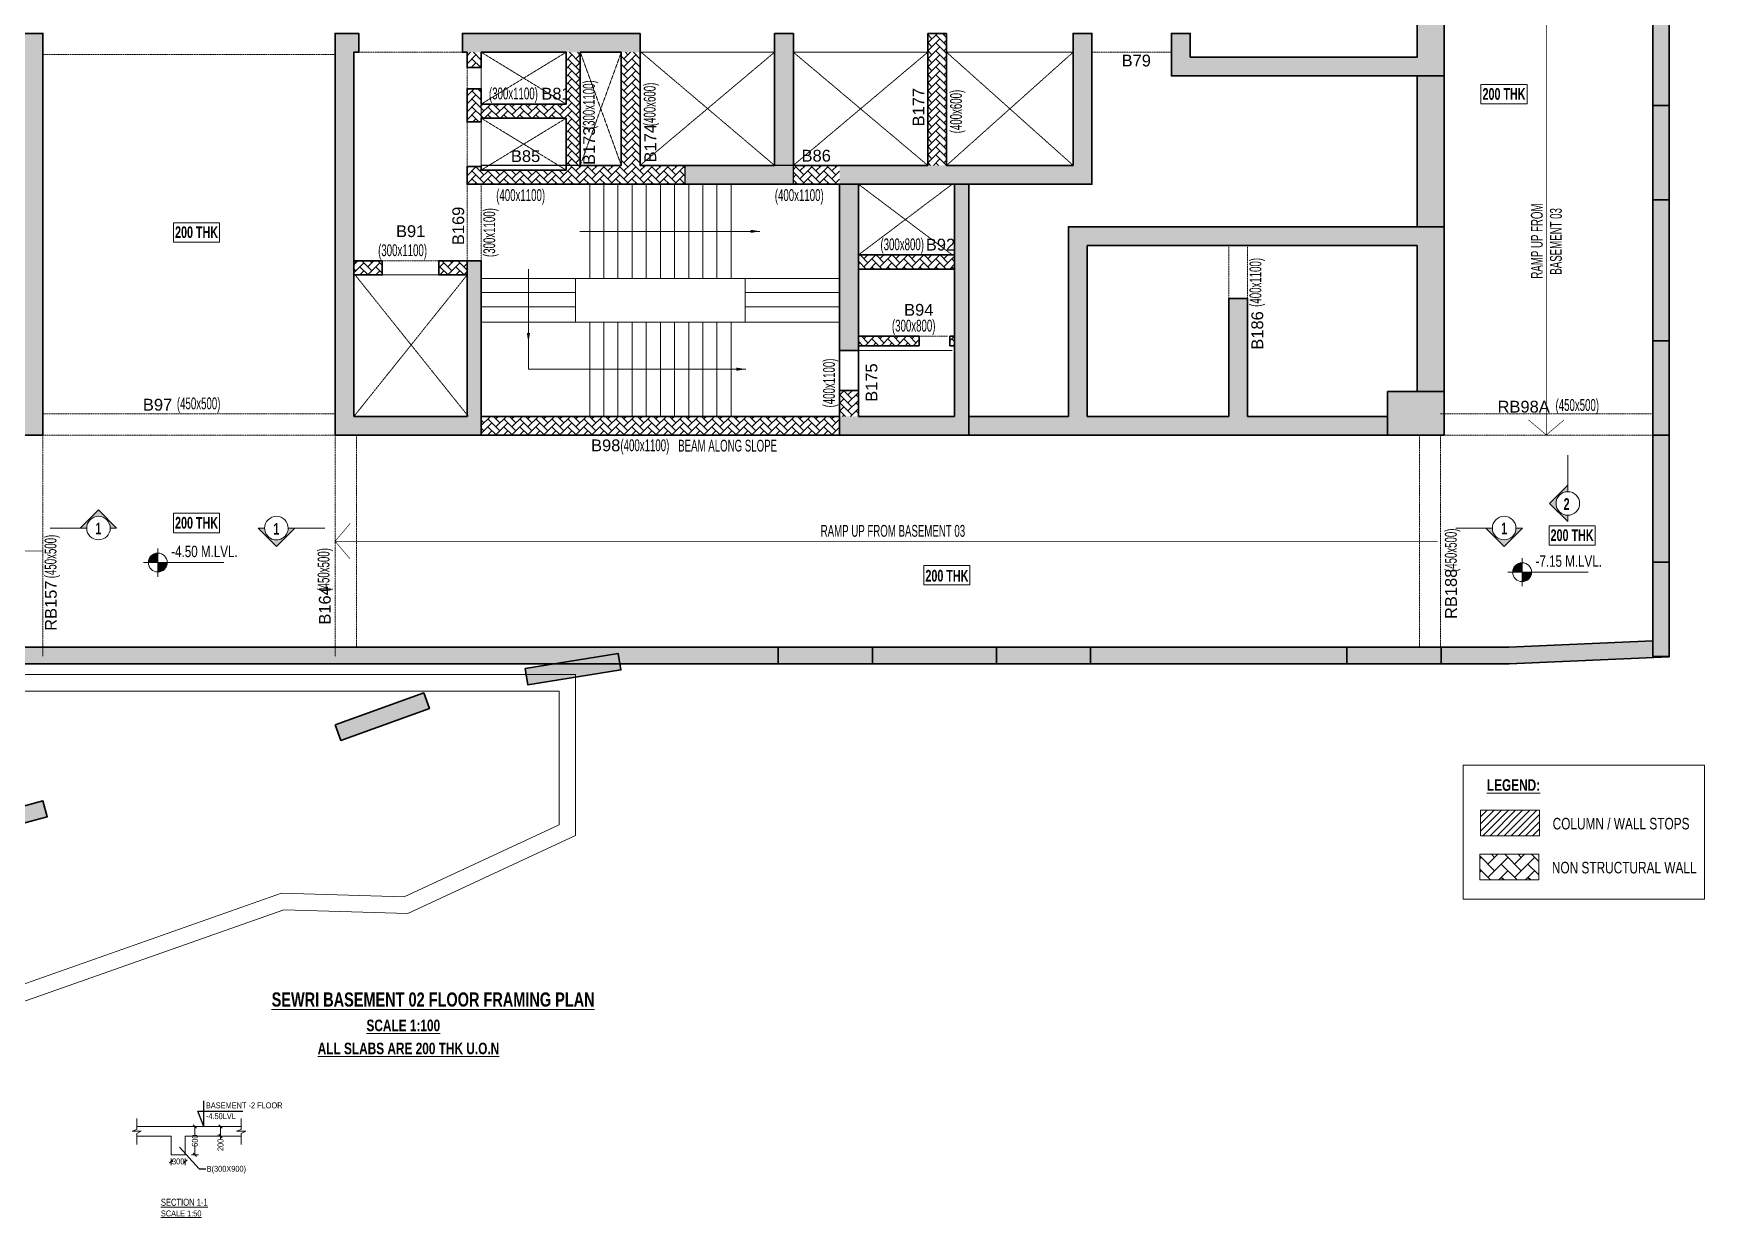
# Model space of a CAD drawing. Header units: millimetres. Extents: x 20 to 70682, y 101 to 65687.
# Drawn here: x 35233 to 70682, y 101 to 25226 of the extents above; entities that cross this region are included whole.
import ezdxf
from ezdxf.enums import TextEntityAlignment as Align

# ---------------------------------------------------------------- set-up
doc = ezdxf.new("R2010")
doc.units = ezdxf.units.MM
doc.linetypes.add('HIDDEN', pattern=[0.375, 0.25, -0.125])
doc.linetypes.add('HIDDEN2', pattern=[0.1875, 0.125, -0.0625])
for name, color, linetype, lineweight in [('A-ANNO-DIMS', 8, 'Continuous', 15), ('A-DETL-MISC', 35, 'Continuous', 15), ('A-FLOR-IDEN', 11, 'Continuous', 9), ('A-HIDD-ABVE', 8, 'HIDDEN', 20), ('A-HIDD-BELW', 8, 'HIDDEN2', 20), ('G-____-____-DIMS', 7, 'Continuous', 9), ('G-____-____-TEXT', 6, 'Continuous', 9), ('G-ANNO-SYMB', 1, 'Continuous', 9), ('G-ANNO-TEXT', 231, 'Continuous', 9), ('S-BEAM', 7, 'Continuous', 18), ('S-BEAM-IDEN', 2, 'Continuous', 9), ('S-COL HATCH', 9, 'Continuous', 0), ('S-COLS', 5, 'Continuous', 35), ('SEC TEXT', 50, 'Continuous', 5)]:
    doc.layers.add(name, color=color, linetype=linetype, lineweight=lineweight)
for name, color, linetype in [('Beam Nos', 7, 'Continuous'), ('changes', 7, 'Continuous'), ('dim', 8, 'Continuous'), ('SECTION LINE', 4, 'Continuous'), ('SUNK SLAB', 8, 'Continuous')]:
    doc.layers.add(name, color=color, linetype=linetype)
doc.styles.add('Dim.s & Anno.(Misc.)', font='ARIALN.TTF')
doc.styles.add('SC-BBS1', font='SansSerif')
doc.styles.add('sd', font='ARIALN.TTF')
doc.styles.add('SOBHA', font='swisscl.ttf')
doc.styles.add('Swis721 LtCn BT', font='swisscl.ttf', dxfattribs={"width": 0.9, "height": 233.355162})
doc.styles.add('Swis721 LtCn BT_1', font='swisscl.ttf', dxfattribs={"height": 240})
doc.styles.add('Swis721 LtCn BT_2', font='swisscl.ttf', dxfattribs={"height": 244.992296})
doc.styles.add('Swis721 LtCn BT_B', font='', dxfattribs={"width": 0.9, "height": 246.918336})
doc.styles.get('Swis721 LtCn BT_B').set_extended_font_data('Swis721 LtCn BT', bold=True)
doc.dimstyles.new('A-GFC-100', dxfattribs={"dimscale": 100, "dimtxt": 1.75, "dimasz": 1.5, "dimexe": 1.5, "dimexo": 0, "dimgap": 1, "dimtad": 1, "dimdsep": 46, "dimtxsty": 'Dim.s & Anno.(Misc.)', "dimblk": 'ARCHTICK', "dimcen": 0, "dimdle": 1.5, "dimclrd": 256, "dimclre": 8, "dimclrt": 6, "dimazin": 2, "dimtfac": 1, "dimtix": 1, "dimtmove": 2, "dimatfit": 3, "dimfxl": 1, "dimtolj": 1, "dimlwd": -1, "dimlwe": 9, "dimarcsym": 0})
doc.dimstyles.new('S-50', dxfattribs={"dimscale": 50, "dimtxt": 2.5, "dimasz": 1.5, "dimexe": 1.5, "dimexo": 1.5, "dimgap": 0.1, "dimtad": 0, "dimdec": 0, "dimrnd": 0.0005, "dimzin": 0, "dimdsep": 46, "dimtxsty": 'SOBHA', "dimblk": 'OBLIQUE', "dimcen": 0.09, "dimclrd": 8, "dimclre": 8, "dimclrt": 6, "dimadec": 0, "dimazin": 0, "dimtfac": 1, "dimtdec": 0, "dimtofl": 0, "dimtmove": 0, "dimatfit": 3, "dimfxl": 1.5, "dimfxlon": 1, "dimtolj": 1, "dimtzin": 0, "dimlwd": -1, "dimlwe": -1, "dimarcsym": 0})
pattern_1 = [(45, (-31794446.85, 20735559.75), (0, 169.7056275), [360, -120]), (135, (-31794362, 20735644.6), (1e-14, 169.7056275), [360, -120])]

# ---------------------------------------------------------------- blocks, each defined once
blk = doc.blocks.new('_ARCHTICK')
at = {"color": 0, "linetype": 'ByBlock', "const_width": 0.15}
blk.add_lwpolyline([(-0.5, -0.5), (0.5, 0.5)], dxfattribs=at)
blk = doc.blocks.new('A$C31bf04c8')
at = {"layer": 'S-COL HATCH', "transparency": 33554687}
h = blk.add_hatch(color=256, dxfattribs=at)
h.dxf.hatch_style = 1
edge = h.paths.add_edge_path()
edge.add_line((-12645, -10575), (46760, -10575))
edge.add_line((46760, -10575), (50155, -10425))
edge.add_line((50155, -10425), (50155, 18362))
edge.add_arc((65983, 101151), 84288, 235.33184, 259.17631, ccw=False)
edge.add_arc((-8447, 268), 41200, 49.9962, 101.0852)
edge.add_line((-16368, 40699), (-15227, 21150))
edge.add_line((-15227, 21150), (-12645, 21150))
edge.add_line((-12645, 21150), (-12645, -10575))
edge = h.paths.add_edge_path(flags=16)
edge.add_line((-12295, -10225), (46752, -10225))
edge.add_line((46752, -10225), (49805, -10090))
edge.add_line((49805, -10090), (49805, 18073))
edge.add_arc((65983, 101151), 84638, 235.32076, 258.98032, ccw=False)
edge.add_arc((-8447, 268), 40850, 49.9733, 100.6568)
edge.add_line((-16001, 40413), (-14897, 21500))
edge.add_line((-14897, 21500), (-12295, 21500))
edge.add_line((-12295, 21500), (-12295, -10225))
h = blk.add_hatch(color=256, dxfattribs=at)
h.dxf.hatch_style = 1
h.paths.add_polyline_path([(50155, 1269), (49805, 1269), (49805, -731), (50155, -731)])
h = blk.add_hatch(color=256, dxfattribs=at)
h.dxf.hatch_style = 1
h.paths.add_polyline_path([(49805, -5724), (50155, -5724), (50155, -3724), (49805, -3724)])
h = blk.add_hatch(color=256, dxfattribs=at)
h.dxf.hatch_style = 1
h.paths.add_polyline_path([(49805, -10421), (50155, -10421), (50155, -8421), (49805, -8421)])
h = blk.add_hatch(color=256, dxfattribs=at)
h.dxf.hatch_style = 1
h.paths.add_polyline_path([(31255, -10224), (31255, -10574), (33255, -10574), (33255, -10224)])
h = blk.add_hatch(color=256, dxfattribs=at)
h.dxf.hatch_style = 1
h.paths.add_polyline_path([(35880, -10224), (35880, -10574), (37880, -10574), (37880, -10224)])
h = blk.add_hatch(color=256, dxfattribs=at)
h.dxf.hatch_style = 1
h.paths.add_polyline_path([(43315, -10224), (43315, -10574), (45315, -10574), (45315, -10224)])
h = blk.add_hatch(color=256, dxfattribs=at)
h.dxf.hatch_style = 1
h.paths.add_polyline_path([(25886, -10678), (25942, -11024), (27916, -10706), (27860, -10360)])
h = blk.add_hatch(color=256, dxfattribs=at)
h.dxf.hatch_style = 1
h.paths.add_polyline_path([(23855, -11522), (23735, -11193), (21855, -11874), (21974, -12203)])
h = blk.add_hatch(color=256, dxfattribs=at)
h.dxf.hatch_style = 1
h.paths.add_polyline_path([(15747, -13822), (15654, -13485), (14779, -13724), (13686, -13724), (13686, -14074), (14825, -14074)])
at = {"layer": 'S-COLS', "elevation": 0}
blk.add_lwpolyline([(-12645, -10575), (46760, -10575), (50155, -10425), (50155, 18362, -0.104418), (18038, 31827, 0.226686), (-16368, 40699), (-15227, 21150), (-12645, 21150)], format="xyb", close=True, dxfattribs=at)
at = {"layer": 'S-COLS'}
blk.add_lwpolyline([(-12295, -10225), (46752, -10225), (49805, -10090), (49805, 18073, -0.103603), (17826, 31549, 0.224825), (-16001, 40413), (-14897, 21500), (-12295, 21500)], format="xyb", close=True, dxfattribs=at)
at = {"layer": 'S-COLS', "elevation": 0}
for points in [[(49805, 1269), (50155, 1269), (50155, -731), (49805, -731)], [(49805, -3724), (50155, -3724), (50155, -5724), (49805, -5724)], [(49805, -8421), (50155, -8421), (50155, -10421), (49805, -10421)], [(31255, -10224), (33255, -10224), (33255, -10574), (31255, -10574)], [(35880, -10224), (37880, -10224), (37880, -10574), (35880, -10574)], [(43315, -10224), (45315, -10224), (45315, -10574), (43315, -10574)]]:
    blk.add_lwpolyline(points, close=True, dxfattribs=at)
for points in [[(25886, -10678), (25942, -11024), (27916, -10706), (27860, -10360), (25886, -10678)], [(21855, -11874), (21974, -12203), (23855, -11522), (23735, -11193), (21855, -11874)], [(13686, -13724), (14779, -13724), (15654, -13485), (15747, -13822), (14825, -14074), (13686, -14074), (13686, -13724)]]:
    blk.add_lwpolyline(points, dxfattribs=at)
blk = doc.blocks.new('Spot Elevations - M_Spot Elevation - Target Filled-23738-FIRST FLOOR  FRAMING PLAN _NTA_')
at = {"layer": 'G-____-____-DIMS'}
h = blk.add_hatch(color=256, dxfattribs=at)
edge = h.paths.add_edge_path(flags=0)
edge.add_line((0, 0), (-2, 0))
edge.add_arc((0, 0), 2, 90, 180, ccw=False)
edge.add_line((0, 2), (0, 0))
h = blk.add_hatch(color=256, dxfattribs=at)
edge = h.paths.add_edge_path(flags=0)
edge.add_line((0, 0), (2, 0))
edge.add_arc((0, 0), 2, 270, 360, ccw=False)
edge.add_line((0, -2), (0, 0))
for p, q in [((-3, 0), (14, 0)), ((0, -3), (0, 3))]:
    blk.add_line(p, q, dxfattribs=at)
blk.add_circle((0, 0), 2, dxfattribs=at)
blk = doc.blocks.new('Detail View - M_Section Head - Structural Type 1-785420-STILT FLOOR FRAMING PLAN')
at = {"layer": 'G-ANNO-SYMB'}
h = blk.add_hatch(color=9, dxfattribs=at)
edge = h.paths.add_edge_path(flags=0)
edge.add_line((-8.5, 0), (-9.86, 0))
edge.add_line((-9.86, 0), (-5.99, 3.87))
edge.add_line((-5.99, 3.87), (-2.12, 0))
edge.add_line((-2.12, 0), (-3.5, 0))
edge.add_arc((-6, 0), 2.5, 360, 540)
for p, q in [((-5.99, 3.87), (-9.86, 0)), ((-5.99, 3.87), (-2.12, 0)), ((-8.5, 0), (-9.86, 0)), ((-3.5, 0), (-2.12, 0))]:
    blk.add_line(p, q, dxfattribs=at)
at = {"layer": 'G-ANNO-SYMB', "color": 5}
for p, q in [((-5.99, 3.87), (-9.86, 0)), ((-2.12, 0), (-5.99, 3.87)), ((-9.86, 0), (-8.5, 0)), ((-3.5, 0), (4.24, 0)), ((-3.5, 0), (-2.12, 0))]:
    blk.add_line(p, q, dxfattribs=at)
at = {"layer": 'G-ANNO-SYMB'}
blk.add_arc((-6, 0), 2.5, 360, 180, dxfattribs=at)
at = {"layer": 'G-ANNO-SYMB', "color": 5}
for start, end in [(360, 180), (180, 360)]:
    blk.add_arc((-6, 0), 2.5, start, end, dxfattribs=at)
blk = doc.blocks.new('A$C0921b736')
at = {"layer": 'S-COL HATCH', "transparency": 33554687}
h = blk.add_hatch(color=256, dxfattribs=at)
h.dxf.hatch_style = 1
h.paths.add_polyline_path([(53250, 8375), (53250, 19875), (52675, 19875), (52675, 8775), (47865, 8775), (47865, 9275), (47465, 9275), (47465, 8375)])
h = blk.add_hatch(color=256, dxfattribs=at)
h.dxf.hatch_style = 1
h.paths.add_polyline_path([(20725, 4450), (20425, 4450), (20425, 1150), (20425, 750), (23125, 750), (23525, 750), (23525, 1150), (23525, 1150), (23525, 9275), (23025, 9275), (23025, 8875), (23125, 8875), (23125, 1150), (23125, 1150), (20725, 1150), (20725, 1150)])
h = blk.add_hatch(color=256, dxfattribs=at)
h.dxf.hatch_style = 1
h.paths.add_polyline_path([(32525, 4450), (32825, 4450), (32825, 1150), (32825, 750), (30125, 750), (29725, 750), (29725, 1150), (29725, 1150), (29725, 9275), (30225, 9275), (30225, 8875), (30125, 8875), (30125, 1150), (30125, 1150), (32525, 1150), (32525, 1150)])
h = blk.add_hatch(color=256, dxfattribs=at)
h.dxf.hatch_style = 1
h.paths.add_polyline_path([(36195, 9275), (32425, 9275), (32425, 8875), (36195, 8875)])
h = blk.add_hatch(color=256, dxfattribs=at)
h.dxf.hatch_style = 1
h.paths.add_polyline_path([(39445, 9275), (39045, 9275), (39045, 6475), (39445, 6475)])
h = blk.add_hatch(color=256, dxfattribs=at)
h.dxf.hatch_style = 1
h.paths.add_polyline_path([(40425, 6075), (40425, 6475), (45379, 6475), (45379, 9275), (45779, 9275), (45779, 6075)])
at = {"layer": 'S-COL HATCH'}
h = blk.add_hatch(dxfattribs=at)
h.set_pattern_fill('AR-HBONE', color=256, scale=30)
h.set_pattern_definition(pattern_1)
h.paths.add_polyline_path([(42695, 6475), (42295, 6475), (42295, 9275), (42695, 9275)])
h = blk.add_hatch(dxfattribs=at)
h.set_pattern_fill('AR-HBONE', color=256, scale=30)
h.set_pattern_definition(pattern_1)
h.paths.add_polyline_path([(34925, 8875), (34625, 8875), (34625, 7775), (32825, 7775), (32825, 8100), (32525, 8100), (32525, 7398), (32825, 7398), (32825, 7475), (34625, 7475), (34625, 6375), (32825, 6375), (32825, 6453), (32525, 6453), (32525, 6075), (37145, 6075), (37145, 6475), (34925, 6475)])
h = blk.add_hatch(dxfattribs=at)
h.set_pattern_fill('AR-HBONE', color=256, scale=30)
h.set_pattern_definition(pattern_1)
h.paths.add_polyline_path([(32825, 8875), (32525, 8875), (32525, 8550), (32825, 8550)])
h = blk.add_hatch(dxfattribs=at)
h.set_pattern_fill('AR-HBONE', color=256, scale=30)
h.set_pattern_definition(pattern_1)
h.paths.add_polyline_path([(36195, 6475), (35795, 6475), (35795, 8875), (36195, 8875)])
at = {"layer": 'S-COL HATCH', "transparency": 33554687}
h = blk.add_hatch(color=256, dxfattribs=at)
h.dxf.hatch_style = 1
h.paths.add_polyline_path([(39445, 6475), (37145, 6475), (37145, 6075), (39445, 6075)])
at = {"layer": 'S-COL HATCH'}
h = blk.add_hatch(dxfattribs=at)
h.set_pattern_fill('AR-HBONE', color=256, scale=30)
h.set_pattern_definition(pattern_1)
h.paths.add_polyline_path([(39445, 6475), (40425, 6475), (40425, 6075), (39445, 6075)])
at = {"layer": 'S-COL HATCH', "transparency": 33554687}
h = blk.add_hatch(color=256, dxfattribs=at)
h.dxf.hatch_style = 1
h.paths.add_polyline_path([(40425, 6075), (40825, 6075), (40825, 6075), (40825, 4575), (40825, 4575), (40825, 4275), (40825, 2550), (40425, 2550)])
h = blk.add_hatch(color=256, dxfattribs=at)
h.dxf.hatch_style = 1
h.paths.add_polyline_path([(42865, 6075), (43165, 6075), (43165, 750), (42865, 750), (40425, 750), (40425, 1150), (42865, 1150), (42865, 2850), (42865, 2850), (42865, 2850)])
h = blk.add_hatch(color=256, dxfattribs=at)
h.dxf.hatch_style = 1
h.paths.add_polyline_path([(52675, 4775), (52675, 1675), (53250, 1675), (53250, 5175), (45279, 5175), (45279, 1150), (43165, 1150), (43165, 750), (52050, 750), (52050, 1150), (49079, 1150), (49079, 3648), (48679, 3648), (48679, 1150), (45679, 1150), (45679, 4775)])
at = {"layer": 'S-COL HATCH'}
h = blk.add_hatch(dxfattribs=at)
h.set_pattern_fill('AR-HBONE', color=256, scale=30)
h.set_pattern_definition([(45, (-31794446.85, 20683630.75), (0, 169.7056275), [360, -120]), (135, (-31794362, 20683715.6), (1e-14, 169.7056275), [360, -120])])
h.paths.add_polyline_path([(32525, 4150), (32525, 4450), (31925, 4450), (31925, 4150)])
h.paths.add_polyline_path([(30725, 4150), (30725, 4450), (30125, 4450), (30125, 4150)])
h = blk.add_hatch(dxfattribs=at)
h.set_pattern_fill('AR-HBONE', color=256, scale=30)
h.set_pattern_definition(pattern_1)
h.paths.add_polyline_path([(40825, 4275), (42865, 4275), (42865, 4575), (40825, 4575)])
h = blk.add_hatch(dxfattribs=at)
h.set_pattern_fill('AR-HBONE', color=256, scale=30)
h.set_pattern_definition(pattern_1)
h.paths.add_polyline_path([(42115, 2850), (42115, 2650), (40825, 2650), (40825, 2850)])
h = blk.add_hatch(dxfattribs=at)
h.set_pattern_fill('AR-HBONE', color=256, scale=30)
h.set_pattern_definition(pattern_1)
h.paths.add_polyline_path([(42765, 2850), (42865, 2850), (42865, 2650), (42765, 2650)])
h = blk.add_hatch(dxfattribs=at)
h.set_pattern_fill('AR-HBONE', color=256, scale=30)
h.set_pattern_definition(pattern_1)
h.paths.add_polyline_path([(40425, 1700), (40825, 1700), (40825, 1150), (40425, 1150)])
at = {"layer": 'S-COL HATCH', "transparency": 33554687}
h = blk.add_hatch(color=256, dxfattribs=at)
h.dxf.hatch_style = 1
h.paths.add_polyline_path([(53250, 1675), (53250, 750), (52050, 750), (52050, 1675)])
at = {"layer": 'S-COL HATCH'}
h = blk.add_hatch(dxfattribs=at)
h.set_pattern_fill('AR-HBONE', color=256, scale=30)
h.set_pattern_definition(pattern_1)
h.paths.add_polyline_path([(40425, 1150), (32825, 1150), (32825, 750), (40425, 750)])
at = {"layer": 'changes'}
blk.add_lwpolyline([(39445, 6475), (37145, 6475), (37145, 6075), (39445, 6075)], close=True, dxfattribs=at)
at = {"layer": 'S-COLS'}
for p, q in [((32525, 4450), (32525, 1150)), ((32825, 4450), (32825, 1150)), ((40825, 2550), (40425, 2550)), ((40825, 1700), (40425, 1700)), ((32825, 1150), (32825, 750))]:
    blk.add_line(p, q, dxfattribs=at)
for points in [[(53250, 8375), (47465, 8375), (47465, 9275), (47865, 9275), (47865, 8775), (52675, 8775), (52675, 19875), (53250, 19875)], [(35795, 6475), (34925, 6475), (34925, 8875), (35795, 8875)], [(40825, 4575), (42865, 4575), (42865, 4275), (40825, 4275)]]:
    blk.add_lwpolyline(points, close=True, dxfattribs=at)
for points in [[(23525, 1150), (23525, 9275), (23025, 9275), (23025, 8875), (23125, 8875), (23125, 1150), (20725, 1150)], [(29725, 1150), (29725, 9275), (30225, 9275), (30225, 8875), (30125, 8875), (30125, 1150), (32525, 1150)], [(36195, 9275), (32425, 9275), (32425, 8875), (32525, 8875), (32525, 8550), (32825, 8550), (32825, 8875), (33725, 8875), (34625, 8875), (34625, 7775), (32825, 7775), (32825, 8100), (32525, 8100), (32525, 7398), (32825, 7398), (32825, 7475), (34625, 7475), (34625, 6375), (33725, 6375), (32825, 6375), (32825, 6453), (32525, 6453), (32525, 6075), (34625, 6075), (34625, 6075), (45779, 6075), (45779, 9275), (45379, 9275), (45379, 6475), (42695, 6475), (42695, 9275)], [(39045, 9275), (39045, 6475), (36195, 6475), (36195, 9275)], [(39445, 9275), (39045, 9275)], [(42295, 9275), (42295, 6475), (39445, 6475), (39445, 9275)], [(42695, 9275), (42295, 9275)], [(40825, 750), (40425, 750), (40425, 6075)], [(40825, 6075), (40825, 1150)], [(43165, 6075), (43165, 750), (42865, 750)], [(42865, 1150), (42865, 6075)], [(43165, 1150), (45279, 1150), (45279, 5175), (53250, 5175)], [(53250, 5175), (53250, 1675), (52675, 1675), (52675, 4775), (45679, 4775), (45679, 1150), (48679, 1150), (48679, 3648), (49079, 3648), (49079, 1150), (52050, 1150), (52050, 750), (43165, 750)], [(30125, 4150), (30725, 4150), (30725, 4450), (30125, 4450)], [(32525, 4150), (31925, 4150), (31925, 4450), (32825, 4450)], [(40825, 2850), (42115, 2850)], [(42115, 2850), (42115, 2650)], [(42765, 2650), (42765, 2850)], [(42765, 2850), (42865, 2850)], [(42115, 2650), (40825, 2650)], [(42865, 2650), (42765, 2650)], [(23125, 750), (23125, 750), (23525, 750), (23525, 1150)], [(30125, 750), (30125, 750), (29725, 750), (29725, 1150)], [(32825, 1150), (40425, 1150), (40425, 750), (30125, 750)], [(40825, 1150), (42865, 1150)], [(42865, 750), (40825, 750)]]:
    blk.add_lwpolyline(points, dxfattribs=at)
at = {"layer": 'S-COLS', "elevation": 0}
blk.add_lwpolyline([(53250, 750), (52050, 750), (52050, 1675), (53250, 1675)], close=True, dxfattribs=at)
blk = doc.blocks.new('_OBLIQUE')
at = {"color": 0, "linetype": 'ByBlock'}
blk.add_line((-0.5, -0.5), (0.5, 0.5), dxfattribs=at)
blk = doc.blocks.new('*D25')
at = {"layer": 'Defpoints', "color": 0, "transparency": 16777216}
for p in [(38454, 2032), (38658, 2032), (38454, 1432)]:
    blk.add_point(p, dxfattribs=at)
at = {"layer": 'S-BEAM', "color": 8, "transparency": 16777216}
for p, q in [((38583, 2032), (38733, 2032)), ((38658, 2032), (38658, 1846)), ((38583, 1432), (38733, 1432)), ((38658, 1432), (38658, 1617))]:
    blk.add_line(p, q, dxfattribs=at)
at = {"layer": 'S-BEAM', "color": 8, "transparency": 16777216, "xscale": 75, "yscale": 75, "zscale": 75}
for p, rotation in [((38658, 2032), 90), ((38658, 1432), 270)]:
    blk.add_blockref('_OBLIQUE', p, dxfattribs=dict(at, rotation=rotation))
at = {"layer": 'S-BEAM', "color": 6, "transparency": 16777216, "insert": (38658, 1732), "char_height": 125, "attachment_point": 5, "rotation": 90, "style": 'SOBHA'}
blk.add_mtext('\\A1;600', dxfattribs=at)
blk = doc.blocks.new('*D22')
at = {"layer": 'Defpoints', "color": 0, "transparency": 16777216}
for p in [(39202, 1832), (39225, 2032), (39225, 1832)]:
    blk.add_point(p, dxfattribs=at)
at = {"layer": 'S-BEAM', "color": 8, "transparency": 16777216}
for p, q in [((39202, 2032), (39127, 2032)), ((39202, 1832), (39127, 1832)), ((39202, 2032), (39202, 1832)), ((39202, 1832), (39202, 1757))]:
    blk.add_line(p, q, dxfattribs=at)
at = {"layer": 'S-BEAM', "color": 8, "transparency": 16777216, "xscale": 75, "yscale": 75, "zscale": 75}
for p, rotation in [((39202, 2032), 90), ((39202, 1832), 270)]:
    blk.add_blockref('_OBLIQUE', p, dxfattribs=dict(at, rotation=rotation))
at = {"layer": 'S-BEAM', "color": 6, "transparency": 16777216, "insert": (39202, 1642), "char_height": 125, "attachment_point": 5, "rotation": 90, "style": 'SOBHA'}
blk.add_mtext('\\A1;200', dxfattribs=at)
blk = doc.blocks.new('*D26')
at = {"layer": 'Defpoints', "color": 0, "transparency": 16777216}
for p in [(38154, 1432), (38454, 1432), (38454, 1291)]:
    blk.add_point(p, dxfattribs=at)
at = {"layer": 'S-BEAM', "color": 8, "transparency": 16777216}
for p, q in [((38154, 1357), (38154, 1216)), ((38154, 1291), (38190, 1291)), ((38454, 1291), (38418, 1291)), ((38454, 1357), (38454, 1216))]:
    blk.add_line(p, q, dxfattribs=at)
at = {"layer": 'S-BEAM', "color": 8, "transparency": 16777216, "xscale": 75, "yscale": 75, "zscale": 75, "rotation": 180}
blk.add_blockref('_OBLIQUE', (38154, 1291), dxfattribs=at)
at = {"layer": 'S-BEAM', "color": 8, "transparency": 16777216, "xscale": 75, "yscale": 75, "zscale": 75}
blk.add_blockref('_OBLIQUE', (38454, 1291), dxfattribs=at)
at = {"layer": 'S-BEAM', "color": 6, "transparency": 16777216, "insert": (38304, 1291), "char_height": 125, "attachment_point": 5, "style": 'SOBHA'}
blk.add_mtext('\\A1;300', dxfattribs=at)
blk = doc.blocks.new('A$C40398dd4')
at = {"layer": 'A-ANNO-DIMS', "ltscale": 500, "elevation": 0}
blk.add_lwpolyline([(5810, 1000), (6600, 1000), (6600, 1565)], dxfattribs=at)
at = {"layer": 'A-DETL-MISC'}
for p, q in [((2300, 4925), (2300, 2925)), ((2600, 4925), (2600, 2925)), ((2900, 4925), (2900, 2925)), ((3200, 4925), (3200, 2925)), ((3500, 4925), (3500, 2925)), ((3800, 4925), (3800, 2925)), ((4100, 4925), (4100, 2925)), ((4400, 4925), (4400, 2925)), ((4700, 4925), (4700, 2925)), ((5000, 4925), (5000, 2925)), ((5300, 4925), (5300, 2925)), ((2300, 0), (2300, 2000)), ((2600, 0), (2600, 2000)), ((2900, 0), (2900, 2000)), ((3200, 0), (3200, 2000)), ((3500, 0), (3500, 2000)), ((3800, 0), (3800, 2000)), ((4100, 0), (4100, 2000)), ((4400, 0), (4400, 2000)), ((4700, 0), (4700, 2000)), ((5000, 0), (5000, 2000)), ((5300, 0), (5300, 2000))]:
    blk.add_line(p, q, dxfattribs=at)
for points in [[(2000, 2925), (0, 2925)], [(5600, 2925), (7600, 2925)], [(2000, 2625), (0, 2625)], [(5600, 2625), (7600, 2625)], [(2000, 2325), (0, 2325)], [(5600, 2325), (7600, 2325)]]:
    blk.add_lwpolyline(points, dxfattribs=at)
blk.add_lwpolyline([(5600, 2925), (5600, 2000), (2000, 2000), (2000, 2925)], close=True, dxfattribs=at)
at = {"layer": 'A-DETL-MISC', "elevation": 0}
for points in [[(2000, 2000), (0, 2000)], [(5600, 2000), (7600, 2000)]]:
    blk.add_lwpolyline(points, dxfattribs=at)
at = {"layer": 'A-ANNO-DIMS', "ltscale": 500}
for points in [[(1688, 3925), (5510, 3925)], [(6600, 1565), (6600, 3126)], [(1988, 1000), (5810, 1000)]]:
    blk.add_leader(points, dimstyle='A-GFC-100', override={"dimasz": 2, "dimtad": 0, "dimfxl": 0.18, "dimarcsym": 1}, dxfattribs=at)

msp = doc.modelspace()

# ---------------------------------------------------------------- hatches: boundary and pattern name
at = {"layer": 'S-COL HATCH', "transparency": 33554687}
h = msp.add_hatch(color=256, dxfattribs=at)
h.dxf.hatch_style = 1
h.paths.add_polyline_path([(65157.9, 24325.4), (64582.9, 24325.4), (64582.9, 21125.4), (65157.9, 21125.4)])
at = {"layer": 'SUNK SLAB'}
h = msp.add_hatch(dxfattribs=at)
h.set_pattern_fill('ANSI31', color=8, scale=850, style=0)
h.set_pattern_definition([(45, (-31292669.15, 20973755.73), (-75.1300955, 75.1300955), [])])
h.paths.add_polyline_path([(67181.1, 8742.3), (67181.1, 8201), (65931.4, 8201), (65931.4, 8742.3)], flags=0)
h = msp.add_hatch(dxfattribs=at)
h.set_pattern_fill('AR-HBONE', color=8, scale=50, style=0)
h.set_pattern_definition([(45, (-31292685.73, 20971337.97), (0, 282.8427125), [600, -200]), (135, (-31292544.31, 20971479.4), (2e-14, 282.8427125), [600, -200])])
h.paths.add_polyline_path([(67164.5, 7809.4), (67164.5, 7268.1), (65914.8, 7268.1), (65914.8, 7809.4)], flags=0)

# ---------------------------------------------------------------- linework, layer by layer
at = {"layer": 'A-FLOR-IDEN', "color": 8, "elevation": 0, "flags": 128}
for points in [[(66916.1, 24143.5), (66916.1, 23731.7), (65938.6, 23731.7), (65938.6, 24143.5)], [(68359.6, 14781), (68359.6, 14369.2), (67382.1, 14369.2), (67382.1, 14781)], [(55098.8, 13938.9), (55098.8, 13527), (54121.3, 13527), (54121.3, 13938.9)]]:
    msp.add_lwpolyline(points, close=True, dxfattribs=at)
at = {"layer": 'A-FLOR-IDEN', "color": 8, "flags": 128}
for points in [[(39182, 21209.7), (39182, 20797.9), (38204.5, 20797.9), (38204.5, 21209.7)], [(39182, 15044.4), (39182, 14632.5), (38204.5, 14632.5), (38204.5, 15044.4)]]:
    msp.add_lwpolyline(points, close=True, dxfattribs=at)
at = {"layer": 'A-HIDD-ABVE', "linetype": 'HIDDEN'}
for p, q in [((46532.9, 24826.6), (44732.9, 23726.6)), ((46532.9, 23726.6), (44732.9, 24826.6)), ((47702.9, 24826.6), (46832.9, 22426.6)), ((47702.9, 22426.6), (46832.9, 24826.6)), ((50952.9, 24826.6), (48102.9, 22426.6)), ((50952.9, 22426.6), (48122.9, 24826.6)), ((54202.9, 24826.6), (51352.9, 22426.6)), ((54202.9, 22426.6), (51352.9, 24826.6)), ((57287.2, 24826.6), (54602.9, 22426.6)), ((57287.2, 22426.6), (54602.9, 24826.6)), ((46532.9, 22326.6), (44732.9, 23426.6)), ((46532.9, 23426.6), (44732.9, 22326.6)), ((52732.9, 22026.6), (54722.8, 20526.6)), ((52732.9, 20526.6), (54722.8, 22026.6)), ((44432.9, 20101.4), (42032.9, 17101.4)), ((42057, 20101.4), (44457, 17101.4))]:
    msp.add_line(p, q, dxfattribs=at)
at = {"layer": 'A-HIDD-BELW', "color": 4, "linetype": 'ByBlock', "ltscale": 500}
for p, q in [((46732.6, 11621.7, 0), (6593.3, 11621.7, 0)), ((46732.6, 8208, 0), (46732.6, 11621.7, 0)), ((46382.6, 11271.7, 0), (6965.6, 11271.7, 0)), ((46382.6, 8431.2, 0), (46382.6, 11271.7, 0)), ((43099.8, 6904.8, 0), (46382.6, 8431.2, 0)), ((43172.2, 6552.5, 0), (46732.6, 8208, 0)), ((32747.1, 4253.7, 0), (40491.6, 6982.9, 0)), ((40491.6, 6982.9, 0), (43099.8, 6904.8, 0)), ((32813.3, 3905.9, 0), (40546.4, 6631.1, 0)), ((40546.4, 6631.1, 0), (43172.2, 6552.5, 0))]:
    msp.add_line(p, q, dxfattribs=at)
at = {"layer": 'dim', "color": 5}
for p, q in [((38844.1, 2031.6), (38844.1, 2576)), ((38844.1, 2031.6), (38720.1, 2362)), ((38720.1, 2362), (39674.6, 2362))]:
    msp.add_line(p, q, dxfattribs=at)
at = {"layer": 'G-ANNO-TEXT', "color": 7}
for points in [[(65562.9, 9698.1), (70681.6, 9698.1), (70681.6, 6858.2), (65562.9, 6858.2)], [(67181.1, 8742.3), (67181.1, 8201), (65931.4, 8201), (65931.4, 8742.3)], [(67164.5, 7809.4), (67164.5, 7268.1), (65914.8, 7268.1), (65914.8, 7809.4)]]:
    msp.add_lwpolyline(points, close=True, dxfattribs=at)
at = {"layer": 'S-BEAM', "linetype": 'HIDDEN'}
for p, q in [((44332.8, 24826.6), (42132.9, 24826.6)), ((44432.9, 22404.1), (44432.9, 24826.6)), ((59382.9, 24826.6), (57687.2, 24826.6)), ((35432.9, 24776.6), (41632.9, 24776.6)), ((44432.9, 20401.4), (44432.9, 22026.6)), ((44732.9, 20401.4), (44732.9, 22026.6)), ((60587.2, 19599.2), (60587.2, 20726.6)), ((60987.2, 19599.2), (60987.2, 20726.6)), ((43832.9, 20401.4), (42632.9, 20401.4)), ((54622.8, 18801.4), (53972.8, 18801.4)), ((35432.9, 17151.4), (41632.9, 17151.4)), ((65082.9, 17151.4), (69597.2, 17151.4)), ((35432.9, 16701.4), (41632.9, 16701.4)), ((35432.9, 16701.4), (35432.9, 12001.4)), ((41632.9, 16701.4), (41632.9, 12001.4)), ((42082.9, 16701.4), (42082.9, 12201.4)), ((64632.9, 16701.4), (64632.9, 12207.1)), ((65082.9, 16701.4), (69597.2, 16701.4)), ((65082.9, 16701.4), (65082.9, 12220.4)), ((42082.9, 10343), (42082.9, 10338.5))]:
    msp.add_line(p, q, dxfattribs=at)
at = {"layer": 'S-BEAM'}
for p, q in [((44732.9, 22404.1), (44732.9, 24826.6)), ((50952.9, 24826.6), (48122.9, 24826.6)), ((54202.9, 24826.6), (51352.9, 24826.6)), ((57287.2, 24826.6), (54602.9, 24826.6)), ((43832.9, 20101.4), (42632.9, 20101.4)), ((54722.8, 18501.4), (52732.9, 18501.4)), ((38154.1, 1831.6), (37424.7, 1831.6)), ((38154.1, 1431.6), (38154.1, 1831.6)), ((38454.1, 2031.6), (39638.5, 2031.6)), ((38454.1, 1831.6), (38454.1, 1431.6)), ((38454.1, 1831.6), (39638.5, 1831.6)), ((38154.1, 1431.6), (38454.1, 1431.6)), ((38154.1, 1431.6), (38154.1, 1431.6))]:
    msp.add_line(p, q, dxfattribs=at)
at = {"layer": 'S-BEAM', "const_width": 12.5}
for points in [[(67324.4, 25418.2), (67324.4, 16707.2)], [(67699.4, 17023.5), (67324.4, 16707.2), (66949.4, 17023.5)]]:
    msp.add_lwpolyline(points, dxfattribs=at)
at = {"layer": 'S-BEAM', "const_width": 12.5, "elevation": 0}
for points in [[(41949.2, 14076.4), (41632.9, 14451.4), (41949.2, 14826.4)], [(35432.9, 14243.1), (12000.7, 14243.1)], [(41632.9, 14451.4), (65022.8, 14451.4)]]:
    msp.add_lwpolyline(points, dxfattribs=at)
at = {"layer": 'S-BEAM', "color": 8, "elevation": 0}
for points in [[(37424.7, 2203.4), (37424.7, 1968.9), (37327.9, 1932.7), (37521.7, 1932.7), (37424.7, 1884.9), (37424.7, 1650.8)], [(39638.5, 2203.4), (39638.5, 1968.9), (39541.7, 1932.7), (39735.4, 1932.7), (39638.5, 1884.9), (39638.5, 1650.8)]]:
    msp.add_lwpolyline(points, dxfattribs=at)
at = {"layer": 'S-COL HATCH'}
msp.add_line((37424.7, 2031.6), (38454.1, 2031.6), dxfattribs=at)
at = {"layer": 'S-COLS', "elevation": 0}
msp.add_lwpolyline([(65157.9, 24325.4), (64582.9, 24325.4), (64582.9, 21125.4), (65157.9, 21125.4)], close=True, dxfattribs=at)
at = {"layer": 'SECTION LINE'}
msp.add_line((46832.9, 22425.4), (44732.9, 22425.4), dxfattribs=at)

# ---------------------------------------------------------------- block references
at = {"layer": 'A-HIDD-BELW', "color": 3}
msp.add_blockref('A$C31bf04c8', (19778.5, 22426.6), dxfattribs=at)
at = {"layer": 'changes'}
msp.add_blockref('A$C0921b736', (11907.9, 15950.2), dxfattribs=at)
at = {"layer": 'G-____-____-DIMS', "xscale": 99.99999999999991, "yscale": 99.99999999999991, "zscale": 99.99999999999991}
for p in [(37871.2, 13999.1), (66810.8, 13794.5)]:
    msp.add_blockref('Spot Elevations - M_Spot Elevation - Target Filled-23738-FIRST FLOOR  FRAMING PLAN _NTA_', p, dxfattribs=at)
at = {"layer": 'G-____-____-TEXT', "extrusion": (0, 0, -1), "xscale": 99.99999999999991, "yscale": 99.99999999999991, "zscale": 99.99999999999991}
msp.add_blockref('Detail View - M_Section Head - Structural Type 1-785420-STILT FLOOR FRAMING PLAN', (-36012.4, 14729.6), dxfattribs=at)
at = {"layer": 'G-ANNO-SYMB', "extrusion": (0, 0, -1), "yscale": 99.99999999999991, "zscale": 99.99999999999991}
for p, xscale, rotation in [((-67781.3, 15852.7), -99.99999999999991, 270), ((-40987.4, 14729.6), 99.99999999999991, 180), ((-65830, 14729.6), -99.99999999999991, 180)]:
    msp.add_blockref('Detail View - M_Section Head - Structural Type 1-785420-STILT FLOOR FRAMING PLAN', p, dxfattribs=dict(at, xscale=xscale, rotation=rotation))
at = {"layer": 'S-BEAM-IDEN', "xscale": -1}
msp.add_blockref('A$C40398dd4', (52332.9, 17101.4), dxfattribs=at)

# ---------------------------------------------------------------- texts
at = {"layer": 'A-FLOR-IDEN', "color": 1, "char_height": 246.92, "width": 1155, "attachment_point": 2, "line_spacing_factor": 0.964267, "style": 'Swis721 LtCn BT_B'}
for insert in [(66427.4, 24065.4), (38693.3, 21131.7), (38693.3, 14966.3), (67870.9, 14702.9), (54610, 13842.8)]:
    msp.add_mtext('200 THK', dxfattribs=dict(at, insert=insert))
at = {"layer": 'Beam Nos', "color": 3, "style": 'SC-BBS1'}
for s, p in [('B79', (58626.7, 24450.2)), ('B81', (46317.4, 23747.3)), ('B85', (45672.7, 22422.3)), ('B86', (51837.4, 22431.8)), ('B91', (43235.1, 20830, 0)), ('B92', (54473.6, 20544.8, 0)), ('B94', (54012.7, 19161.2, 0)), ('B97', (37866.4, 17148.2, 0)), ('RB98A', (66844.1, 17106.1, 0)), ('B98', (47372.3, 16285.2, 0))]:
    msp.add_text(s, height=250, dxfattribs=at).set_placement(p, align=Align.BOTTOM_CENTER)
for s, p in [('B177', (54208.2, 23660.8)), ('B173', (47219.1, 22842)), ('B174', (48517.7, 22896.7)), ('B169', (44444, 21141.4, 0)), ('B186', (61393.8, 18923.3, 0)), ('B175', (53209.8, 17817.4)), ('RB188', (65501.9, 13334.8, 0)), ('RB157', (35801.6, 13083.8, 0)), ('B164', (41613.3, 13089.7, 0))]:
    msp.add_text(s, height=250, rotation=90, dxfattribs=at).set_placement(p, align=Align.BOTTOM_CENTER)
at = {"layer": 'dim', "color": 6, "char_height": 125, "attachment_point": 1, "style": 'SOBHA'}
for s, insert in [('\\A1;BASEMENT -2 FLOOR', (38891.7, 2543.8)), ('\\A1;-4.50LVL', (38891.7, 2315.2)), ('\\A1; B(300X900) ', (38864.1, 1197.8))]:
    msp.add_mtext(s, dxfattribs=dict(at, insert=insert))
at = {"layer": 'G-____-____-DIMS', "char_height": 240, "width": 1683.881, "attachment_point": 1, "line_spacing_factor": 0.970126, "style": 'Swis721 LtCn BT_1'}
for s, insert in [('-4.50 M.LVL.', (38156.6, 14354.7)), ('-7.15 M.LVL.', (67096.2, 14150.1))]:
    msp.add_mtext(s, dxfattribs=dict(at, insert=insert))
at = {"layer": 'G-____-____-TEXT', "color": 5, "insert": (36612.7, 14846), "char_height": 246.9, "width": 330, "attachment_point": 2, "line_spacing_factor": 0.964267, "style": 'Swis721 LtCn BT_B'}
msp.add_mtext('1', dxfattribs=at)
at = {"layer": 'G-ANNO-SYMB', "color": 5, "char_height": 246.9, "width": 330, "line_spacing_factor": 0.964267, "style": 'Swis721 LtCn BT_B'}
for s, insert, attachment_point in [('2', (67754.7, 15116.8), 8), ('1', (40387, 14589.6), 8), ('1', (66430.3, 14846), 2)]:
    msp.add_mtext(s, dxfattribs=dict(at, insert=insert, attachment_point=attachment_point))
at = {"layer": 'G-ANNO-TEXT', "color": 7, "char_height": 244.992, "attachment_point": 1, "line_spacing_factor": 0.971848, "style": 'Swis721 LtCn BT_2'}
for s, insert, width in [('\\fSwis721 LtCn BT|b1|i0|c0|p34|;\\LLEGEND:', (66063.2, 9400.6), 1299), ('COLUMN / WALL STOPS', (67459.1, 8581.6), 3845.238), ('NON STRUCTURAL WALL', (67442.5, 7648.7), 3845.238)]:
    msp.add_mtext(s, dxfattribs=dict(at, insert=insert, width=width))
at = {"layer": 'G-ANNO-TEXT', "color": 6, "insert": (40286.1, 4877.8), "char_height": 300, "width": 6923.66, "attachment_point": 1, "line_spacing_factor": 0.971848, "style": 'Swis721 LtCn BT_2'}
msp.add_mtext('{\\fSwis721 LtCn BT|b1|i0|c0|p34;\\LSEWRI BASEMENT 02 FLOOR FRAMING PLAN }', dxfattribs=at)
at = {"layer": 'G-ANNO-TEXT', "color": 1, "char_height": 244.992, "attachment_point": 1, "line_spacing_factor": 0.971848, "style": 'Swis721 LtCn BT_2'}
for s, insert, width in [('{\\fSwis721 LtCn BT|b1|i0|c0|p34;\\LSCALE 1:100}', (42297.3, 4300.7), 1551.037), ('{\\fSwis721 LtCn BT|b1|i0|c0|p34;\\LALL SLABS ARE 200 THK U.O.N}', (41263, 3811.7), 3728.693)]:
    msp.add_mtext(s, dxfattribs=dict(at, insert=insert, width=width))
at = {"layer": 'S-BEAM-IDEN', "style": 'Swis721 LtCn BT', "width": 0.8}
for s, rotation, p in [('(300x1100)', 90, (47139.5, 23195.4)), ('(400x600)', 90, (48430.1, 23258, 0)), ('(400x600)', 90, (54927.4, 23106.4, 0)), ('(400x1100)', 360, (45049.5, 21670.2)), ('(400x1100)', 360, (50959.3, 21670.2)), ('(300x1100)', 90, (45026.4, 20481.7, 0)), ('RAMP UP FROM', 90, (67247.6, 20023)), ('BASEMENT 03', 90, (67652.5, 20107)), ('(300x800)', 360, (53200, 20626)), ('(400x1100)', 90, (61279.4, 19424.6)), ('(400x1100)', 90, (52232.7, 17289.9)), ('(450x500)', 360, (38276.7, 17250.8)), ('(400x1100)', 360, (47684.6, 16361.8, 0)), ('BEAM ALONG SLOPE', 360, (48910.3, 16354.6)), ('(450x500)', 90, (35720.4, 13666.2)), ('(450x500)', 90, (65423.9, 13797.9)), ('(450x500)', 90, (41512, 13382.4))]:
    msp.add_text(s, height=250, rotation=rotation, dxfattribs=at).set_placement(p)
for s, p in [('(300x1100)', (44896.1, 23826.7)), ('(300x1100)', (42544.7, 20500.8)), ('(300x800)', (53444, 18900.8)), ('(450x500)', (67520, 17217.4)), ('RAMP UP FROM BASEMENT 03', (51932.5, 14546.5))]:
    msp.add_text(s, height=250, dxfattribs=at).set_placement(p)
at = {"layer": 'SEC TEXT', "color": 1, "linetype": 'ByBlock', "insert": (37936.5, 500.7), "char_height": 150, "width": 1170.106, "attachment_point": 1, "rotation": 0.01072, "style": 'sd'}
msp.add_mtext('{\\fSwis721 LtCn BT|b0|i0|c0|p34;\\LSECTION 1-1\\P\\H0.83333x;SCALE 1:50}', dxfattribs=at)

# ---------------------------------------------------------------- dimensions: what is measured, and where the dimension line sits
at = {"layer": 'S-BEAM'}
for base, p1, p2, picture, middle in [((38657.6, 2031.6), (38454.1, 1431.6), (38454.1, 2031.6), '*D25', (38657.6, 1731.6)), ((39202.3, 1831.6, 0), (39224.8, 2031.6), (39224.8, 1831.6), '*D22', (39202.3, 1642.4, 0))]:
    dim = msp.add_linear_dim(base=base, p1=p1, p2=p2, angle=90, dimstyle='S-50', dxfattribs=at)
    dim.commit()
    dim.dimension.update_dxf_attribs({"geometry": picture, "text_midpoint": middle})
dim = msp.add_aligned_dim(p1=(38154.1, 1431.6), p2=(38454.1, 1431.6), distance=-140.8, dimstyle='S-50', dxfattribs=at)
dim.commit()
dim.dimension.update_dxf_attribs({"geometry": '*D26', "text_midpoint": (38304.1, 1290.7)})

# ---------------------------------------------------------------- leaders
at = {"layer": 'dim'}
msp.add_leader([(38328.4, 1595.1), (38747.3, 1135.3), (38890.3, 1135.3)], dimstyle='S-50', dxfattribs=at)

doc.saveas('drawing.dxf')
